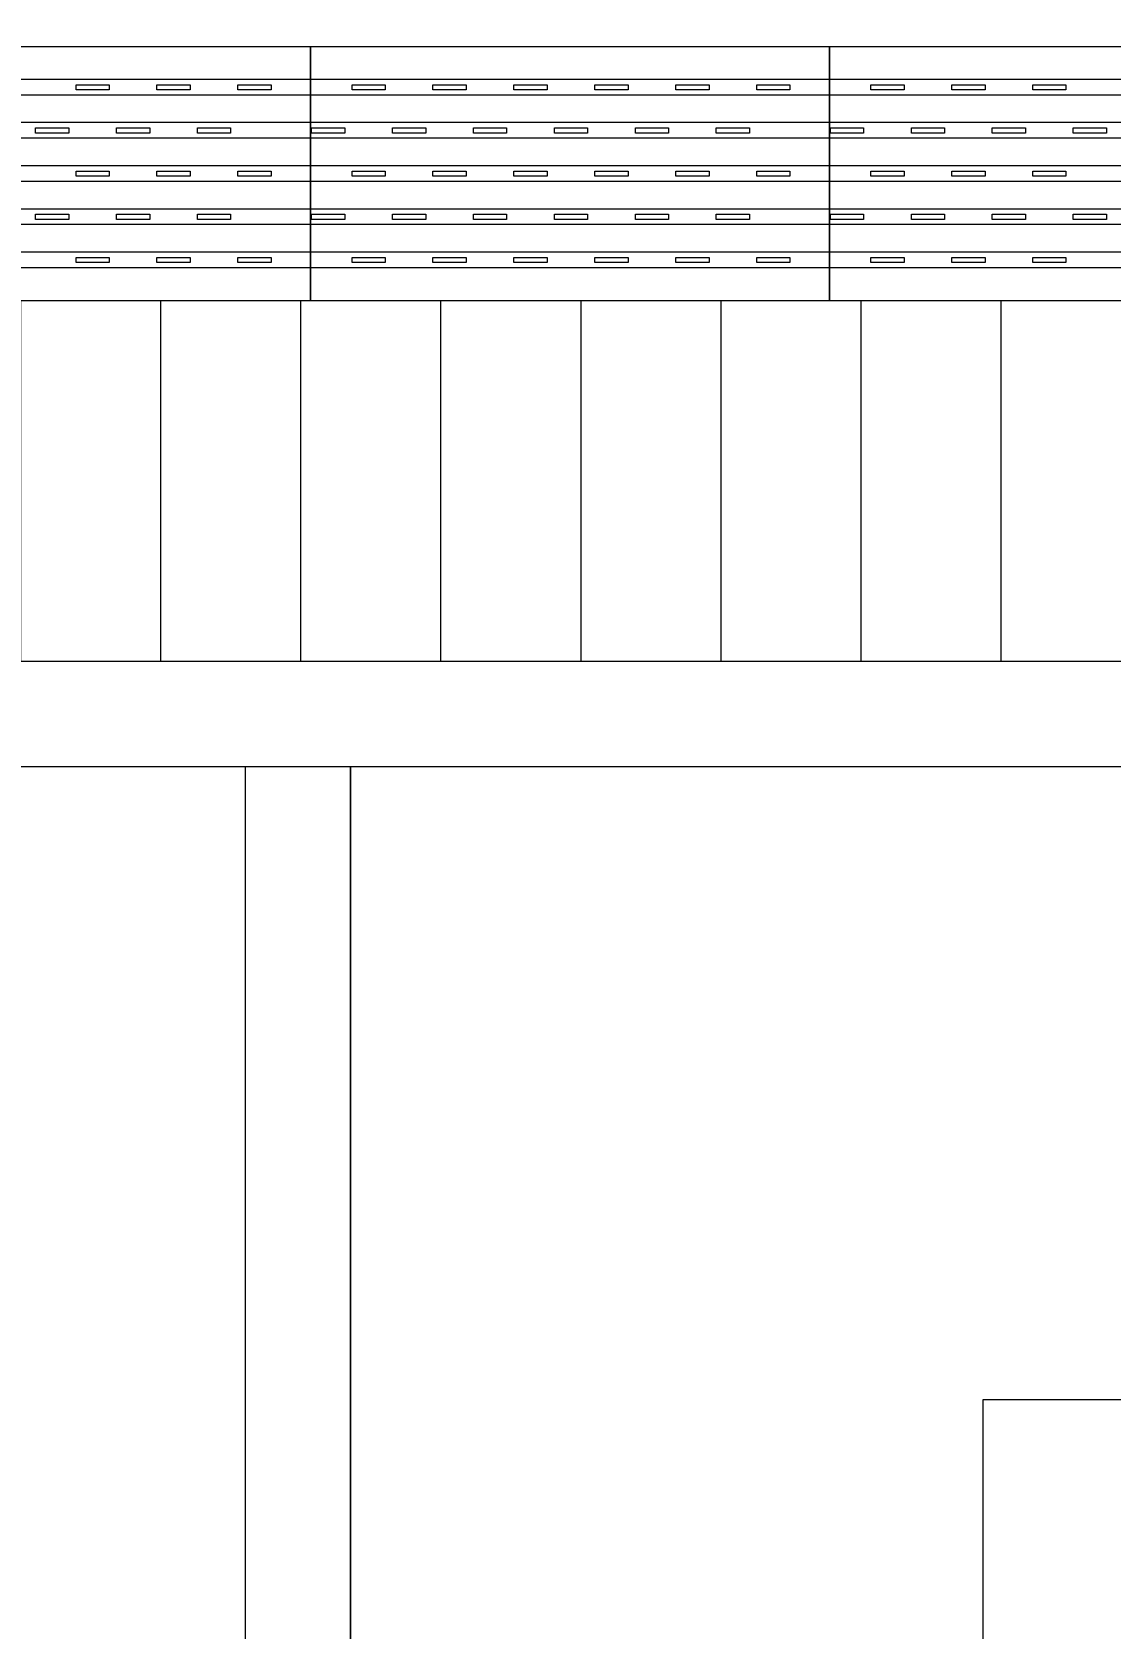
# Model space of a CAD drawing. Header units: inches. Extents: x 437 to 8681, y 26 to 3302.
# Drawn here: x 1527.6 to 1568.5, y 1130.2 to 1190.7 of the extents above; entities that cross this region are included whole.
import ezdxf

# ---------------------------------------------------------------- set-up
doc = ezdxf.new("R2010")
doc.units = ezdxf.units.IN
doc.header["$MEASUREMENT"] = 0
doc.layers.add('DIMENSION', color=1, linetype='Continuous')
doc.layers.add('PLANTA BLANCA', color=7, linetype='Continuous', lineweight=0)
doc.layers.add('TEXTURE', color=8, linetype='Continuous', lineweight=0)
doc.styles.add('ROMANS', font='romans.shx')
doc.dimstyles.new('SMALLER DIM', dxfattribs={"dimscale": 64, "dimtxt": 0.09375, "dimasz": 0.015625, "dimexe": 0.075, "dimexo": 0.02625, "dimgap": 0.0375, "dimtad": 0, "dimtih": 1, "dimtoh": 1, "dimdec": 4, "dimzin": 3, "dimdsep": 46, "dimlunit": 4, "dimtxsty": 'ROMANS', "dimcen": 0.0375, "dimclrd": 256, "dimclre": 256, "dimclrt": 7, "dimadec": 0, "dimazin": 0, "dimtfac": 0.75, "dimtdec": 4, "dimtmove": 0, "dimatfit": 3, "dimfxl": 1, "dimfrac": 1, "dimtolj": 1, "dimtzin": 0, "dimlwd": -1, "dimlwe": -1, "dimarcsym": 1})

# ---------------------------------------------------------------- blocks, each defined once
blk = doc.blocks.new('*D34')
at = {"layer": 'DIMENSION', "transparency": 16777216}
for p, q in [((1571.878, 1307.867), (1574.998, 1307.867)), ((1570.198, 1306.867), (1570.198, 1226.91)), ((1570.198, 1133.153), (1570.198, 1213.11)), ((1571.878, 1132.153), (1574.998, 1132.153))]:
    blk.add_line(p, q, dxfattribs=at)
for points in [[(1570.032, 1306.867), (1570.365, 1306.867), (1570.198, 1307.867)], [(1570.032, 1133.153), (1570.365, 1133.153), (1570.198, 1132.153)]]:
    blk.add_solid(points, dxfattribs=at)
at = {"layer": 'DIMENSION', "color": 7, "transparency": 16777216, "insert": (1570.198, 1220.01), "char_height": 6, "attachment_point": 5, "style": 'ROMANS'}
blk.add_mtext('\\A1;14\'-7{\\H0.75x;\\S11#16;}"', dxfattribs=at)

msp = doc.modelspace()

# ---------------------------------------------------------------- hatches: boundary and pattern name
at = {"layer": 'TEXTURE', "linetype": 'Continuous'}
h = msp.add_hatch(dxfattribs=at)
h.set_pattern_fill('ANSI31', color=9, scale=42.5, angle=225)
h.set_pattern_definition([(270, (-8710.0197, -3326.6847), (5.3125, -9e-16), [])])
h.paths.add_polyline_path([(1445.99449, 781.1818), (1711.67953, 781.1818), (1711.67953, 790.86683), (1445.99449, 790.86683)])
h.paths.add_polyline_path([(1459.67953, 790.86683), (1445.99449, 790.86683), (1445.99449, 1180.55187), (1459.67953, 1180.55187)])
h.paths.add_polyline_path([(1711.67953, 1180.55187), (1725.36457, 1180.55187), (1725.36457, 781.1818), (1711.67953, 781.1818)])
h.paths.add_polyline_path([(1459.67953, 1180.55187), (1711.67953, 1180.55187), (1711.67953, 1166.86683), (1459.67953, 1166.86683)])

# ---------------------------------------------------------------- linework, layer by layer
at = {"layer": 'PLANTA BLANCA', "lineweight": 0}
for p, q in [((1518.4748, 1190.19754), (1538.15984, 1190.19754)), ((1538.15984, 1190.19754), (1538.15984, 1188.94557)), ((1538.15984, 1188.94557), (1538.15984, 1190.19754)), ((1538.15984, 1190.19754), (1557.84488, 1190.19754)), ((1557.84488, 1188.94557), (1557.84488, 1190.19754)), ((1557.84488, 1190.19754), (1577.52992, 1190.19754)), ((1557.84488, 1190.19754), (1557.84488, 1188.94557)), ((1538.15984, 1188.94557), (1518.4748, 1188.94557)), ((1529.26221, 1188.55187), (1529.26221, 1188.74872)), ((1529.26221, 1188.74872), (1530.52205, 1188.74872)), ((1530.52205, 1188.55187), (1529.26221, 1188.55187)), ((1530.52205, 1188.74872), (1530.52205, 1188.55187)), ((1532.33307, 1188.55187), (1532.33307, 1188.74872)), ((1532.33307, 1188.74872), (1533.59291, 1188.74872)), ((1533.59291, 1188.55187), (1532.33307, 1188.55187)), ((1533.59291, 1188.74872), (1533.59291, 1188.55187)), ((1535.40394, 1188.55187), (1535.40394, 1188.74872)), ((1535.40394, 1188.74872), (1536.66378, 1188.74872)), ((1536.66378, 1188.55187), (1535.40394, 1188.55187)), ((1536.66378, 1188.74872), (1536.66378, 1188.55187)), ((1538.15984, 1188.94557), (1538.15984, 1188.35502)), ((1538.15984, 1188.35502), (1538.15984, 1188.94557)), ((1557.84488, 1188.94557), (1538.15984, 1188.94557)), ((1539.73465, 1188.55187), (1539.73465, 1188.74872)), ((1539.73465, 1188.74872), (1540.99449, 1188.74872)), ((1540.99449, 1188.55187), (1539.73465, 1188.55187)), ((1540.99449, 1188.74872), (1540.99449, 1188.55187)), ((1542.80551, 1188.55187), (1542.80551, 1188.74872)), ((1542.80551, 1188.74872), (1544.06536, 1188.74872)), ((1544.06536, 1188.55187), (1542.80551, 1188.55187)), ((1544.06536, 1188.74872), (1544.06536, 1188.55187)), ((1545.87638, 1188.55187), (1545.87638, 1188.74872)), ((1545.87638, 1188.74872), (1547.13622, 1188.74872)), ((1547.13622, 1188.55187), (1545.87638, 1188.55187)), ((1547.13622, 1188.74872), (1547.13622, 1188.55187)), ((1548.94725, 1188.55187), (1548.94725, 1188.74872)), ((1548.94725, 1188.74872), (1550.20709, 1188.74872)), ((1550.20709, 1188.55187), (1548.94725, 1188.55187)), ((1550.20709, 1188.74872), (1550.20709, 1188.55187)), ((1552.01811, 1188.55187), (1552.01811, 1188.74872)), ((1552.01811, 1188.74872), (1553.27795, 1188.74872)), ((1553.27795, 1188.55187), (1552.01811, 1188.55187)), ((1553.27795, 1188.74872), (1553.27795, 1188.55187)), ((1555.08898, 1188.55187), (1555.08898, 1188.74872)), ((1555.08898, 1188.74872), (1556.34882, 1188.74872)), ((1556.34882, 1188.55187), (1555.08898, 1188.55187)), ((1556.34882, 1188.74872), (1556.34882, 1188.55187)), ((1557.84488, 1188.35502), (1557.84488, 1188.94557)), ((1577.52992, 1188.94557), (1557.84488, 1188.94557)), ((1557.84488, 1188.94557), (1557.84488, 1188.35502)), ((1559.41969, 1188.55187), (1559.41969, 1188.74872)), ((1559.41969, 1188.74872), (1560.67953, 1188.74872)), ((1560.67953, 1188.55187), (1559.41969, 1188.55187)), ((1560.67953, 1188.74872), (1560.67953, 1188.55187)), ((1562.49055, 1188.55187), (1562.49055, 1188.74872)), ((1562.49055, 1188.74872), (1563.75039, 1188.74872)), ((1563.75039, 1188.55187), (1562.49055, 1188.55187)), ((1563.75039, 1188.74872), (1563.75039, 1188.55187)), ((1565.56142, 1188.55187), (1565.56142, 1188.74872)), ((1565.56142, 1188.74872), (1566.82126, 1188.74872)), ((1566.82126, 1188.55187), (1565.56142, 1188.55187)), ((1566.82126, 1188.74872), (1566.82126, 1188.55187)), ((1538.15984, 1188.35502), (1518.4748, 1188.35502)), ((1538.15984, 1188.35502), (1538.15984, 1187.30778)), ((1538.15984, 1187.30778), (1538.15984, 1188.35502)), ((1557.84488, 1188.35502), (1538.15984, 1188.35502)), ((1557.84488, 1187.30778), (1557.84488, 1188.35502)), ((1577.52992, 1188.35502), (1557.84488, 1188.35502)), ((1557.84488, 1188.35502), (1557.84488, 1187.30778)), ((1538.15984, 1187.30778), (1518.4748, 1187.30778)), ((1527.72677, 1186.91408), (1527.72677, 1187.11093)), ((1527.72677, 1187.11093), (1528.98662, 1187.11093)), ((1528.98662, 1186.91408), (1527.72677, 1186.91408)), ((1528.98662, 1187.11093), (1528.98662, 1186.91408)), ((1530.79764, 1186.91408), (1530.79764, 1187.11093)), ((1530.79764, 1187.11093), (1532.05748, 1187.11093)), ((1532.05748, 1186.91408), (1530.79764, 1186.91408)), ((1532.05748, 1187.11093), (1532.05748, 1186.91408)), ((1533.8685, 1186.91408), (1533.8685, 1187.11093)), ((1533.8685, 1187.11093), (1535.12835, 1187.11093)), ((1535.12835, 1186.91408), (1533.8685, 1186.91408)), ((1535.12835, 1187.11093), (1535.12835, 1186.91408)), ((1538.15984, 1187.30778), (1538.15984, 1186.71723)), ((1538.15984, 1186.71723), (1538.15984, 1187.30778)), ((1557.84488, 1187.30778), (1538.15984, 1187.30778)), ((1538.19921, 1186.91408), (1538.19921, 1187.11093)), ((1538.19921, 1187.11093), (1539.45906, 1187.11093)), ((1539.45906, 1186.91408), (1538.19921, 1186.91408)), ((1539.45906, 1187.11093), (1539.45906, 1186.91408)), ((1541.27008, 1186.91408), (1541.27008, 1187.11093)), ((1541.27008, 1187.11093), (1542.52992, 1187.11093)), ((1542.52992, 1186.91408), (1541.27008, 1186.91408)), ((1542.52992, 1187.11093), (1542.52992, 1186.91408)), ((1544.34095, 1186.91408), (1544.34095, 1187.11093)), ((1544.34095, 1187.11093), (1545.60079, 1187.11093)), ((1545.60079, 1186.91408), (1544.34095, 1186.91408)), ((1545.60079, 1187.11093), (1545.60079, 1186.91408)), ((1547.41181, 1186.91408), (1547.41181, 1187.11093)), ((1547.41181, 1187.11093), (1548.67165, 1187.11093)), ((1548.67165, 1186.91408), (1547.41181, 1186.91408)), ((1548.67165, 1187.11093), (1548.67165, 1186.91408)), ((1550.48268, 1186.91408), (1550.48268, 1187.11093)), ((1550.48268, 1187.11093), (1551.74252, 1187.11093)), ((1551.74252, 1186.91408), (1550.48268, 1186.91408)), ((1551.74252, 1187.11093), (1551.74252, 1186.91408)), ((1553.55354, 1186.91408), (1553.55354, 1187.11093)), ((1553.55354, 1187.11093), (1554.81339, 1187.11093)), ((1554.81339, 1186.91408), (1553.55354, 1186.91408)), ((1554.81339, 1187.11093), (1554.81339, 1186.91408)), ((1557.84488, 1186.71723), (1557.84488, 1187.30778)), ((1577.52992, 1187.30778), (1557.84488, 1187.30778)), ((1557.84488, 1187.30778), (1557.84488, 1186.71723)), ((1557.88425, 1186.91408), (1557.88425, 1187.11093)), ((1557.88425, 1187.11093), (1559.1441, 1187.11093)), ((1559.1441, 1186.91408), (1557.88425, 1186.91408)), ((1559.1441, 1187.11093), (1559.1441, 1186.91408)), ((1560.95512, 1186.91408), (1560.95512, 1187.11093)), ((1560.95512, 1187.11093), (1562.21496, 1187.11093)), ((1562.21496, 1186.91408), (1560.95512, 1186.91408)), ((1562.21496, 1187.11093), (1562.21496, 1186.91408)), ((1564.02599, 1186.91408), (1564.02599, 1187.11093)), ((1564.02599, 1187.11093), (1565.28583, 1187.11093)), ((1565.28583, 1186.91408), (1564.02599, 1186.91408)), ((1565.28583, 1187.11093), (1565.28583, 1186.91408)), ((1567.09685, 1186.91408), (1567.09685, 1187.11093)), ((1567.09685, 1187.11093), (1568.35669, 1187.11093)), ((1568.35669, 1186.91408), (1567.09685, 1186.91408)), ((1568.35669, 1187.11093), (1568.35669, 1186.91408)), ((1538.15984, 1186.71723), (1518.4748, 1186.71723)), ((1538.15984, 1186.71723), (1538.15984, 1185.66998)), ((1538.15984, 1185.66998), (1538.15984, 1186.71723)), ((1557.84488, 1186.71723), (1538.15984, 1186.71723)), ((1557.84488, 1185.66998), (1557.84488, 1186.71723)), ((1577.52992, 1186.71723), (1557.84488, 1186.71723)), ((1557.84488, 1186.71723), (1557.84488, 1185.66998)), ((1538.15984, 1185.66998), (1518.4748, 1185.66998)), ((1538.15984, 1185.66998), (1538.15984, 1185.07943)), ((1538.15984, 1185.07943), (1538.15984, 1185.66998)), ((1557.84488, 1185.66998), (1538.15984, 1185.66998)), ((1557.84488, 1185.07943), (1557.84488, 1185.66998)), ((1577.52992, 1185.66998), (1557.84488, 1185.66998)), ((1557.84488, 1185.66998), (1557.84488, 1185.07943)), ((1538.15984, 1185.07943), (1518.4748, 1185.07943)), ((1529.26221, 1185.27628), (1529.26221, 1185.47313)), ((1529.26221, 1185.47313), (1530.52205, 1185.47313)), ((1530.52205, 1185.27628), (1529.26221, 1185.27628)), ((1530.52205, 1185.47313), (1530.52205, 1185.27628)), ((1532.33307, 1185.27628), (1532.33307, 1185.47313)), ((1532.33307, 1185.47313), (1533.59291, 1185.47313)), ((1533.59291, 1185.27628), (1532.33307, 1185.27628)), ((1533.59291, 1185.47313), (1533.59291, 1185.27628)), ((1535.40394, 1185.27628), (1535.40394, 1185.47313)), ((1535.40394, 1185.47313), (1536.66378, 1185.47313)), ((1536.66378, 1185.27628), (1535.40394, 1185.27628)), ((1536.66378, 1185.47313), (1536.66378, 1185.27628)), ((1538.15984, 1185.07943), (1538.15984, 1184.03219)), ((1538.15984, 1184.03219), (1538.15984, 1185.07943)), ((1557.84488, 1185.07943), (1538.15984, 1185.07943)), ((1539.73465, 1185.27628), (1539.73465, 1185.47313)), ((1539.73465, 1185.47313), (1540.99449, 1185.47313)), ((1540.99449, 1185.27628), (1539.73465, 1185.27628)), ((1540.99449, 1185.47313), (1540.99449, 1185.27628)), ((1542.80551, 1185.27628), (1542.80551, 1185.47313)), ((1542.80551, 1185.47313), (1544.06536, 1185.47313)), ((1544.06536, 1185.27628), (1542.80551, 1185.27628)), ((1544.06536, 1185.47313), (1544.06536, 1185.27628)), ((1545.87638, 1185.27628), (1545.87638, 1185.47313)), ((1545.87638, 1185.47313), (1547.13622, 1185.47313)), ((1547.13622, 1185.27628), (1545.87638, 1185.27628)), ((1547.13622, 1185.47313), (1547.13622, 1185.27628)), ((1548.94725, 1185.27628), (1548.94725, 1185.47313)), ((1548.94725, 1185.47313), (1550.20709, 1185.47313)), ((1550.20709, 1185.27628), (1548.94725, 1185.27628)), ((1550.20709, 1185.47313), (1550.20709, 1185.27628)), ((1552.01811, 1185.27628), (1552.01811, 1185.47313)), ((1552.01811, 1185.47313), (1553.27795, 1185.47313)), ((1553.27795, 1185.27628), (1552.01811, 1185.27628)), ((1553.27795, 1185.47313), (1553.27795, 1185.27628)), ((1555.08898, 1185.27628), (1555.08898, 1185.47313)), ((1555.08898, 1185.47313), (1556.34882, 1185.47313)), ((1556.34882, 1185.27628), (1555.08898, 1185.27628)), ((1556.34882, 1185.47313), (1556.34882, 1185.27628)), ((1557.84488, 1184.03219), (1557.84488, 1185.07943)), ((1577.52992, 1185.07943), (1557.84488, 1185.07943)), ((1557.84488, 1185.07943), (1557.84488, 1184.03219)), ((1559.41969, 1185.27628), (1559.41969, 1185.47313)), ((1559.41969, 1185.47313), (1560.67953, 1185.47313)), ((1560.67953, 1185.27628), (1559.41969, 1185.27628)), ((1560.67953, 1185.47313), (1560.67953, 1185.27628)), ((1562.49055, 1185.27628), (1562.49055, 1185.47313)), ((1562.49055, 1185.47313), (1563.75039, 1185.47313)), ((1563.75039, 1185.27628), (1562.49055, 1185.27628)), ((1563.75039, 1185.47313), (1563.75039, 1185.27628)), ((1565.56142, 1185.27628), (1565.56142, 1185.47313)), ((1565.56142, 1185.47313), (1566.82126, 1185.47313)), ((1566.82126, 1185.27628), (1565.56142, 1185.27628)), ((1566.82126, 1185.47313), (1566.82126, 1185.27628)), ((1538.15984, 1184.03219), (1518.4748, 1184.03219)), ((1527.72677, 1183.63849), (1527.72677, 1183.83534)), ((1527.72677, 1183.83534), (1528.98662, 1183.83534)), ((1528.98662, 1183.83534), (1528.98662, 1183.63849)), ((1530.79764, 1183.63849), (1530.79764, 1183.83534)), ((1530.79764, 1183.83534), (1532.05748, 1183.83534)), ((1532.05748, 1183.83534), (1532.05748, 1183.63849)), ((1533.8685, 1183.63849), (1533.8685, 1183.83534)), ((1533.8685, 1183.83534), (1535.12835, 1183.83534)), ((1535.12835, 1183.83534), (1535.12835, 1183.63849)), ((1538.15984, 1184.03219), (1538.15984, 1183.44164)), ((1538.15984, 1183.44164), (1538.15984, 1184.03219)), ((1557.84488, 1184.03219), (1538.15984, 1184.03219)), ((1538.19921, 1183.63849), (1538.19921, 1183.83534)), ((1538.19921, 1183.83534), (1539.45906, 1183.83534)), ((1539.45906, 1183.83534), (1539.45906, 1183.63849)), ((1541.27008, 1183.63849), (1541.27008, 1183.83534)), ((1541.27008, 1183.83534), (1542.52992, 1183.83534)), ((1542.52992, 1183.83534), (1542.52992, 1183.63849)), ((1544.34095, 1183.63849), (1544.34095, 1183.83534)), ((1544.34095, 1183.83534), (1545.60079, 1183.83534)), ((1545.60079, 1183.83534), (1545.60079, 1183.63849)), ((1547.41181, 1183.63849), (1547.41181, 1183.83534)), ((1547.41181, 1183.83534), (1548.67165, 1183.83534)), ((1548.67165, 1183.83534), (1548.67165, 1183.63849)), ((1550.48268, 1183.63849), (1550.48268, 1183.83534)), ((1550.48268, 1183.83534), (1551.74252, 1183.83534)), ((1551.74252, 1183.83534), (1551.74252, 1183.63849)), ((1553.55354, 1183.63849), (1553.55354, 1183.83534)), ((1553.55354, 1183.83534), (1554.81339, 1183.83534)), ((1554.81339, 1183.83534), (1554.81339, 1183.63849)), ((1557.84488, 1183.44164), (1557.84488, 1184.03219)), ((1577.52992, 1184.03219), (1557.84488, 1184.03219)), ((1557.84488, 1184.03219), (1557.84488, 1183.44164)), ((1557.88425, 1183.63849), (1557.88425, 1183.83534)), ((1557.88425, 1183.83534), (1559.1441, 1183.83534)), ((1559.1441, 1183.83534), (1559.1441, 1183.63849)), ((1560.95512, 1183.63849), (1560.95512, 1183.83534)), ((1560.95512, 1183.83534), (1562.21496, 1183.83534)), ((1562.21496, 1183.83534), (1562.21496, 1183.63849)), ((1564.02599, 1183.63849), (1564.02599, 1183.83534)), ((1564.02599, 1183.83534), (1565.28583, 1183.83534)), ((1565.28583, 1183.83534), (1565.28583, 1183.63849)), ((1567.09685, 1183.63849), (1567.09685, 1183.83534)), ((1567.09685, 1183.83534), (1568.35669, 1183.83534)), ((1568.35669, 1183.83534), (1568.35669, 1183.63849)), ((1538.15984, 1183.44164), (1518.4748, 1183.44164)), ((1528.98662, 1183.63849), (1527.72677, 1183.63849)), ((1532.05748, 1183.63849), (1530.79764, 1183.63849)), ((1535.12835, 1183.63849), (1533.8685, 1183.63849)), ((1538.15984, 1183.44164), (1538.15984, 1182.39439)), ((1538.15984, 1182.39439), (1538.15984, 1183.44164)), ((1557.84488, 1183.44164), (1538.15984, 1183.44164)), ((1539.45906, 1183.63849), (1538.19921, 1183.63849)), ((1542.52992, 1183.63849), (1541.27008, 1183.63849)), ((1545.60079, 1183.63849), (1544.34095, 1183.63849)), ((1548.67165, 1183.63849), (1547.41181, 1183.63849)), ((1551.74252, 1183.63849), (1550.48268, 1183.63849)), ((1554.81339, 1183.63849), (1553.55354, 1183.63849)), ((1557.84488, 1182.39439), (1557.84488, 1183.44164)), ((1577.52992, 1183.44164), (1557.84488, 1183.44164)), ((1557.84488, 1183.44164), (1557.84488, 1182.39439)), ((1559.1441, 1183.63849), (1557.88425, 1183.63849)), ((1562.21496, 1183.63849), (1560.95512, 1183.63849)), ((1565.28583, 1183.63849), (1564.02599, 1183.63849)), ((1568.35669, 1183.63849), (1567.09685, 1183.63849)), ((1538.15984, 1182.39439), (1518.4748, 1182.39439)), ((1529.26221, 1182.00069), (1529.26221, 1182.19754)), ((1529.26221, 1182.19754), (1530.52205, 1182.19754)), ((1530.52205, 1182.00069), (1529.26221, 1182.00069)), ((1530.52205, 1182.19754), (1530.52205, 1182.00069)), ((1532.33307, 1182.00069), (1532.33307, 1182.19754)), ((1532.33307, 1182.19754), (1533.59291, 1182.19754)), ((1533.59291, 1182.00069), (1532.33307, 1182.00069)), ((1533.59291, 1182.19754), (1533.59291, 1182.00069)), ((1535.40394, 1182.00069), (1535.40394, 1182.19754)), ((1535.40394, 1182.19754), (1536.66378, 1182.19754)), ((1536.66378, 1182.00069), (1535.40394, 1182.00069)), ((1536.66378, 1182.19754), (1536.66378, 1182.00069)), ((1538.15984, 1182.39439), (1538.15984, 1181.80384)), ((1538.15984, 1181.80384), (1538.15984, 1182.39439)), ((1557.84488, 1182.39439), (1538.15984, 1182.39439)), ((1539.73465, 1182.00069), (1539.73465, 1182.19754)), ((1539.73465, 1182.19754), (1540.99449, 1182.19754)), ((1540.99449, 1182.00069), (1539.73465, 1182.00069)), ((1540.99449, 1182.19754), (1540.99449, 1182.00069)), ((1542.80551, 1182.00069), (1542.80551, 1182.19754)), ((1542.80551, 1182.19754), (1544.06536, 1182.19754)), ((1544.06536, 1182.00069), (1542.80551, 1182.00069)), ((1544.06536, 1182.19754), (1544.06536, 1182.00069)), ((1545.87638, 1182.00069), (1545.87638, 1182.19754)), ((1545.87638, 1182.19754), (1547.13622, 1182.19754)), ((1547.13622, 1182.00069), (1545.87638, 1182.00069)), ((1547.13622, 1182.19754), (1547.13622, 1182.00069)), ((1548.94725, 1182.00069), (1548.94725, 1182.19754)), ((1548.94725, 1182.19754), (1550.20709, 1182.19754)), ((1550.20709, 1182.00069), (1548.94725, 1182.00069)), ((1550.20709, 1182.19754), (1550.20709, 1182.00069)), ((1552.01811, 1182.00069), (1552.01811, 1182.19754)), ((1552.01811, 1182.19754), (1553.27795, 1182.19754)), ((1553.27795, 1182.00069), (1552.01811, 1182.00069)), ((1553.27795, 1182.19754), (1553.27795, 1182.00069)), ((1555.08898, 1182.00069), (1555.08898, 1182.19754)), ((1555.08898, 1182.19754), (1556.34882, 1182.19754)), ((1556.34882, 1182.00069), (1555.08898, 1182.00069)), ((1556.34882, 1182.19754), (1556.34882, 1182.00069)), ((1557.84488, 1181.80384), (1557.84488, 1182.39439)), ((1577.52992, 1182.39439), (1557.84488, 1182.39439)), ((1557.84488, 1182.39439), (1557.84488, 1181.80384)), ((1559.41969, 1182.00069), (1559.41969, 1182.19754)), ((1559.41969, 1182.19754), (1560.67953, 1182.19754)), ((1560.67953, 1182.00069), (1559.41969, 1182.00069)), ((1560.67953, 1182.19754), (1560.67953, 1182.00069)), ((1562.49055, 1182.00069), (1562.49055, 1182.19754)), ((1562.49055, 1182.19754), (1563.75039, 1182.19754)), ((1563.75039, 1182.00069), (1562.49055, 1182.00069)), ((1563.75039, 1182.19754), (1563.75039, 1182.00069)), ((1565.56142, 1182.00069), (1565.56142, 1182.19754)), ((1565.56142, 1182.19754), (1566.82126, 1182.19754)), ((1566.82126, 1182.00069), (1565.56142, 1182.00069)), ((1566.82126, 1182.19754), (1566.82126, 1182.00069)), ((1538.15984, 1181.80384), (1518.4748, 1181.80384)), ((1538.15984, 1181.80384), (1538.15984, 1180.55187)), ((1538.15984, 1180.55187), (1538.15984, 1181.80384)), ((1557.84488, 1181.80384), (1538.15984, 1181.80384)), ((1557.84488, 1180.55187), (1557.84488, 1181.80384)), ((1577.52992, 1181.80384), (1557.84488, 1181.80384)), ((1557.84488, 1181.80384), (1557.84488, 1180.55187)), ((1538.15984, 1180.55187), (1518.4748, 1180.55187)), ((1557.84488, 1180.55187), (1538.15984, 1180.55187)), ((1577.52992, 1180.55187), (1557.84488, 1180.55187)), ((1711.67953, 1166.86683), (1459.67953, 1166.86683)), ((1707.67953, 1162.86683), (1463.67953, 1162.86683)), ((1535.67953, 1162.86683), (1535.67953, 1085.40356)), ((1539.67953, 1089.40356), (1539.67953, 1162.86683)), ((1539.67953, 1162.86683), (1539.67953, 1089.40356)), ((1563.67953, 1089.40356), (1563.67953, 1138.86683)), ((1563.67953, 1138.86683), (1611.67953, 1138.86683))]:
    msp.add_line(p, q, dxfattribs=at)

# ---------------------------------------------------------------- dimensions: what is measured, and where the dimension line sits
at = {"layer": 'DIMENSION'}
dim = msp.add_linear_dim(base=(1570.19824, 1132.15326), p1=(1570.19824, 1307.86683), p2=(1570.19824, 1132.15326), angle=90, dimstyle='SMALLER DIM', dxfattribs=at)
dim.commit()
dim.dimension.update_dxf_attribs({"geometry": '*D34', "text_midpoint": (1570.19824, 1220.01005)})

doc.saveas('drawing.dxf')
